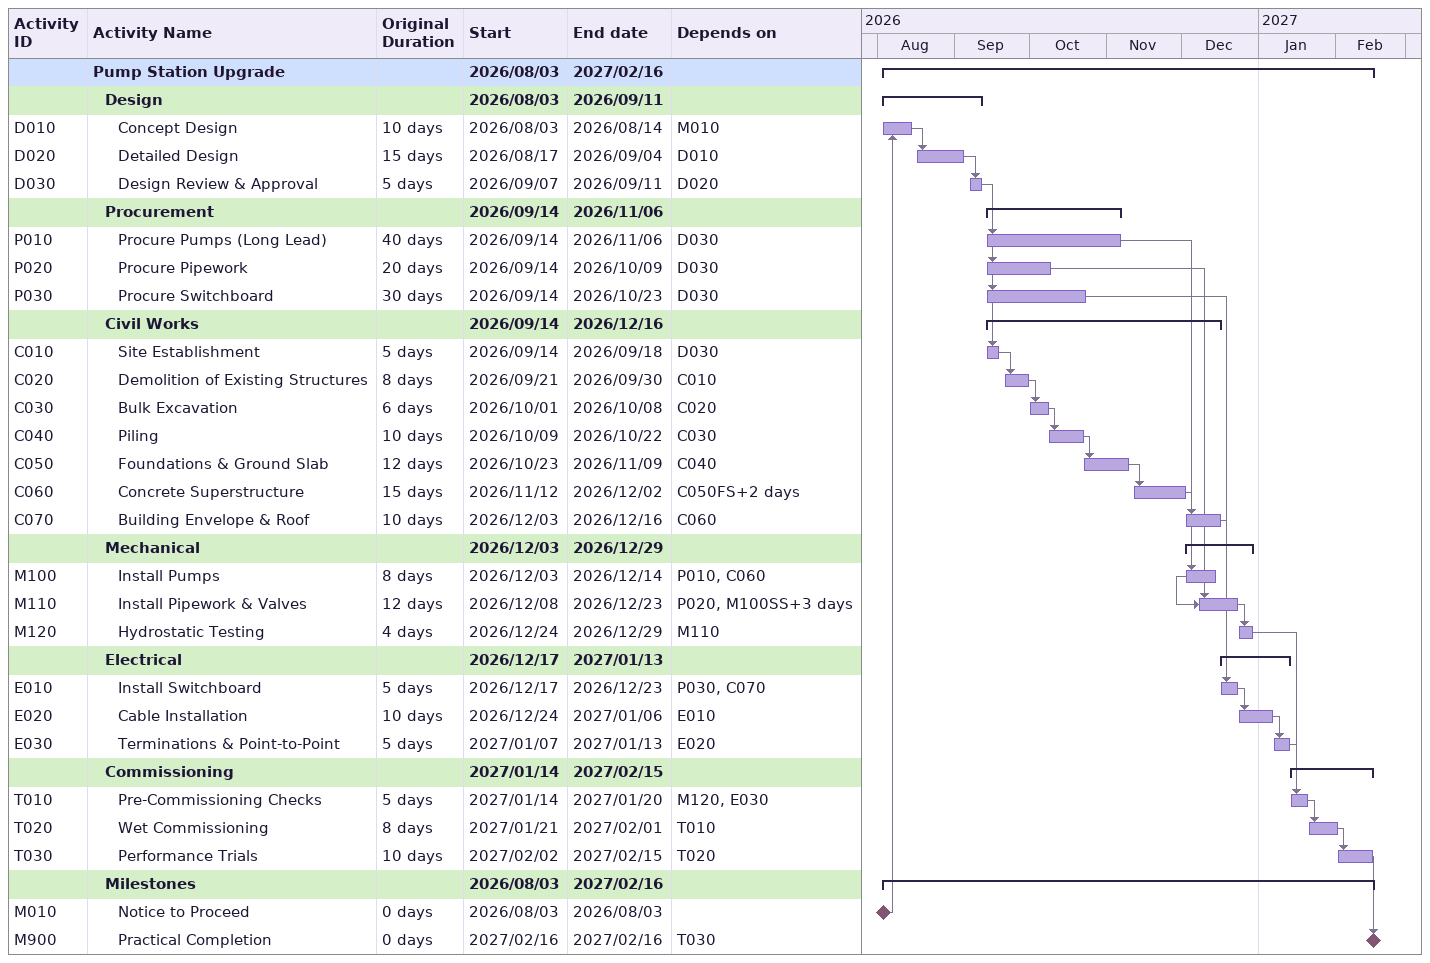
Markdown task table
| ID | Level | Task | Original duration | Start | Finish | Predecessors |
|---|---|---|---|---|---|---|
|  | 1 | **Pump Station Upgrade** |  | 2026-08-03 | 2027-02-16 |  |
|  | 2 | **Design** |  | 2026-08-03 | 2026-09-11 |  |
| D010 | 3 | Concept Design | 10d | 2026-08-03 | 2026-08-14 | M010 |
| D020 | 3 | Detailed Design | 15d | 2026-08-17 | 2026-09-04 | D010 |
| D030 | 3 | Design Review & Approval | 5d | 2026-09-07 | 2026-09-11 | D020 |
|  | 2 | **Procurement** |  | 2026-09-14 | 2026-11-06 |  |
| P010 | 3 | Procure Pumps (Long Lead) | 40d | 2026-09-14 | 2026-11-06 | D030 |
| P020 | 3 | Procure Pipework | 20d | 2026-09-14 | 2026-10-09 | D030 |
| P030 | 3 | Procure Switchboard | 30d | 2026-09-14 | 2026-10-23 | D030 |
|  | 2 | **Civil Works** |  | 2026-09-14 | 2026-12-16 |  |
| C010 | 3 | Site Establishment | 5d | 2026-09-14 | 2026-09-18 | D030 |
| C020 | 3 | Demolition of Existing Structures | 8d | 2026-09-21 | 2026-09-30 | C010 |
| C030 | 3 | Bulk Excavation | 6d | 2026-10-01 | 2026-10-08 | C020 |
| C040 | 3 | Piling | 10d | 2026-10-09 | 2026-10-22 | C030 |
| C050 | 3 | Foundations & Ground Slab | 12d | 2026-10-23 | 2026-11-09 | C040 |
| C060 | 3 | Concrete Superstructure | 15d | 2026-11-12 | 2026-12-02 | C050FS+2d |
| C070 | 3 | Building Envelope & Roof | 10d | 2026-12-03 | 2026-12-16 | C060 |
|  | 2 | **Mechanical** |  | 2026-12-03 | 2026-12-29 |  |
| M100 | 3 | Install Pumps | 8d | 2026-12-03 | 2026-12-14 | P010, C060 |
| M110 | 3 | Install Pipework & Valves | 12d | 2026-12-08 | 2026-12-23 | P020, M100SS+3d |
| M120 | 3 | Hydrostatic Testing | 4d | 2026-12-24 | 2026-12-29 | M110 |
|  | 2 | **Electrical** |  | 2026-12-17 | 2027-01-13 |  |
| E010 | 3 | Install Switchboard | 5d | 2026-12-17 | 2026-12-23 | P030, C070 |
| E020 | 3 | Cable Installation | 10d | 2026-12-24 | 2027-01-06 | E010 |
| E030 | 3 | Terminations & Point-to-Point | 5d | 2027-01-07 | 2027-01-13 | E020 |
|  | 2 | **Commissioning** |  | 2027-01-14 | 2027-02-15 |  |
| T010 | 3 | Pre-Commissioning Checks | 5d | 2027-01-14 | 2027-01-20 | M120, E030 |
| T020 | 3 | Wet Commissioning | 8d | 2027-01-21 | 2027-02-01 | T010 |
| T030 | 3 | Performance Trials | 10d | 2027-02-02 | 2027-02-15 | T020 |
|  | 2 | **Milestones** |  | 2026-08-03 | 2027-02-16 |  |
| M010 | 3 | Notice to Proceed | 0d | 2026-08-03 | 2026-08-03 |  |
| M900 | 3 | Practical Completion | 0d | 2027-02-16 | 2027-02-16 | T030 |
